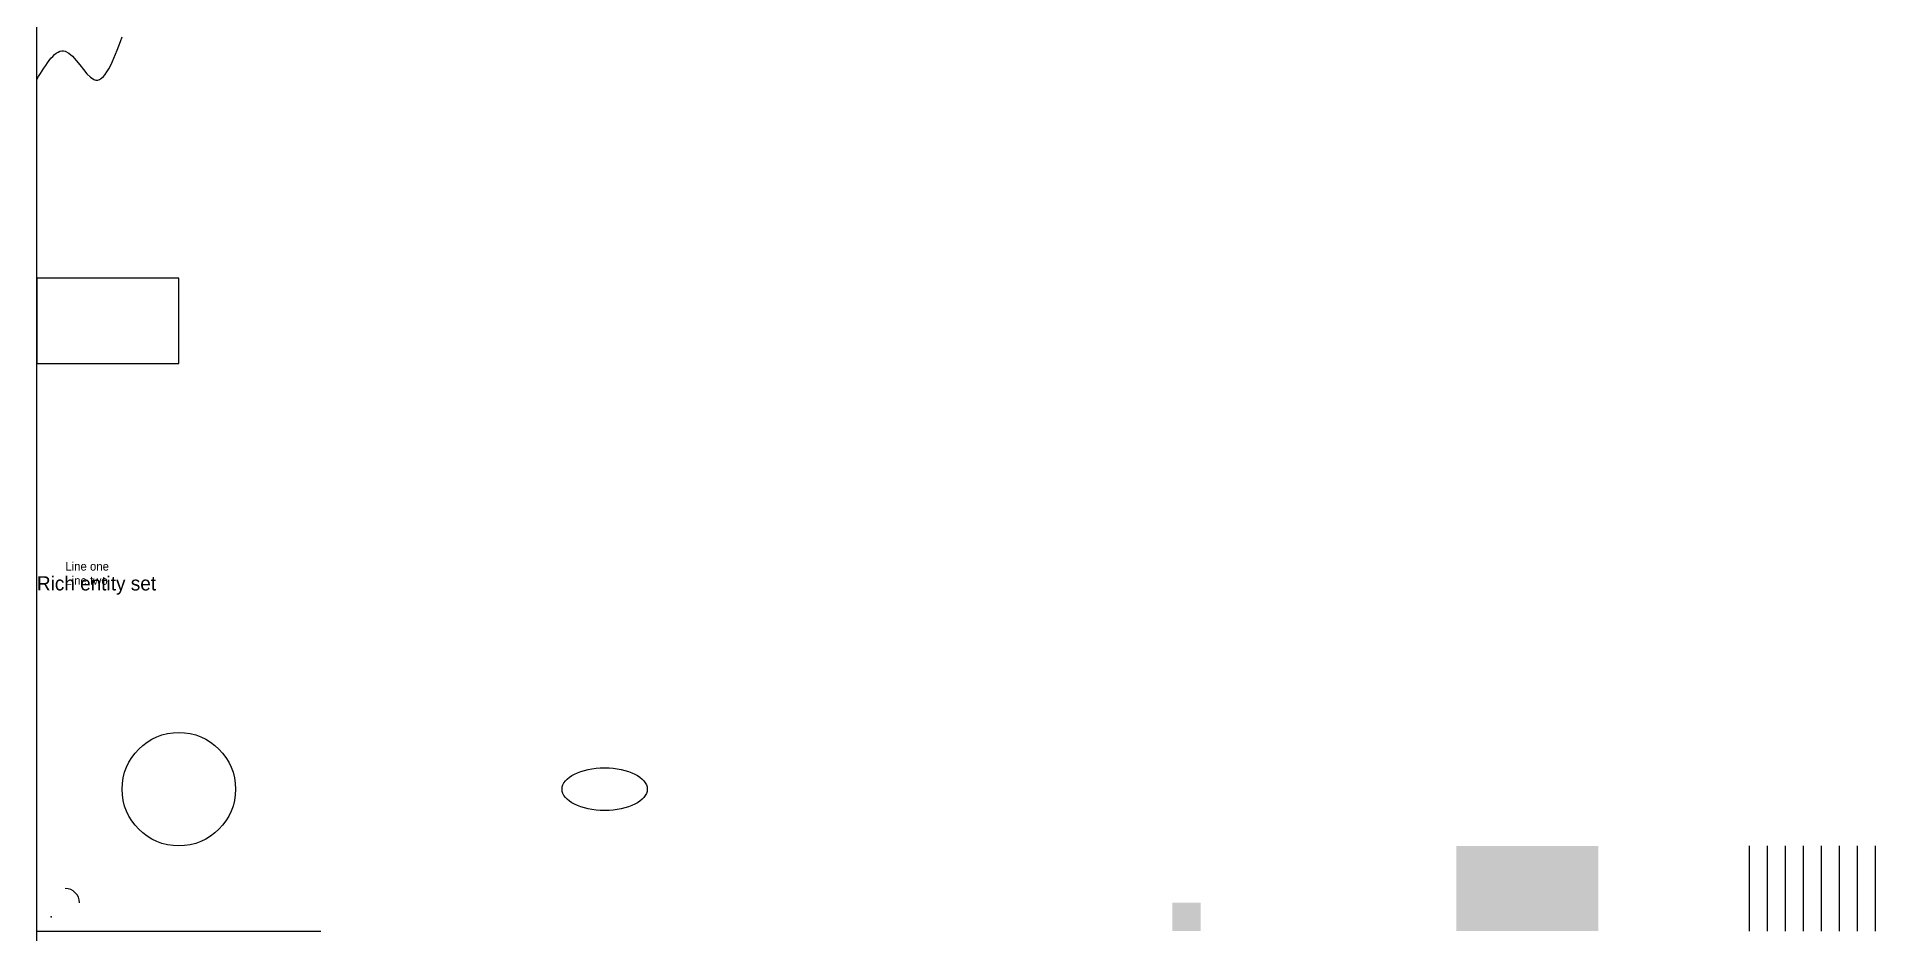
# Model space of a CAD drawing. Header units: millimetres. Extents: x 0 to 650, y 0 to 315.
import ezdxf

# ---------------------------------------------------------------- set-up
doc = ezdxf.new("R2010")
doc.units = ezdxf.units.MM

msp = doc.modelspace()

# ---------------------------------------------------------------- hatches: boundary and pattern name
h = msp.add_hatch(color=7)
h.dxf.hatch_style = 1
h.paths.add_polyline_path([(500, 0), (550, 0), (550, 30), (500, 30)])
h = msp.add_hatch()
h.set_pattern_fill('ANSI31', scale=2, angle=45)
h.paths.add_polyline_path([(600, 0), (650, 0), (650, 30), (600, 30)])

# ---------------------------------------------------------------- linework, layer by layer
msp.add_line((0, 0), (100, 0))
msp.add_xline((0, 500), (0, 1))
msp.add_lwpolyline([(0, 200), (50, 200), (50, 230), (0, 230)], close=True)
msp.add_circle((50, 50), 20)
msp.add_arc((10, 10), 5, 0, 90)
msp.add_ellipse((200, 50), major_axis=(15, 0), ratio=0.5)
msp.add_spline([(0, 300), (10, 310), (20, 300), (30, 315)], degree=3)
msp.add_point((5, 5))
msp.add_solid([(400, 0), (410, 0), (400, 10), (410, 10)])

# ---------------------------------------------------------------- texts
msp.add_text('Rich entity set', height=5).set_placement((0, 120))
at = {"insert": (10, 130), "char_height": 3, "attachment_point": 1}
msp.add_mtext('Line one\\PLine two', dxfattribs=at)

doc.saveas('drawing.dxf')
